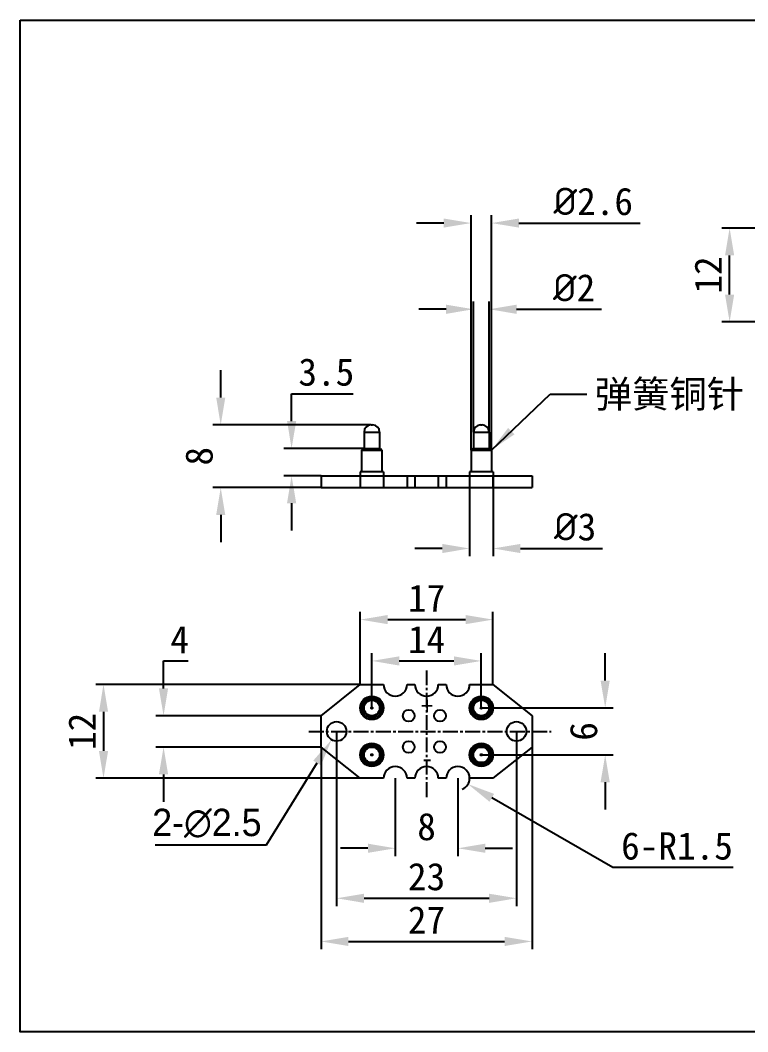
# Model space of a CAD drawing. Header units: millimetres. Extents: x 36228 to 42717, y -33589 to -28162.
# Drawn here: x 42522.3 to 42615.4, y -33589.3 to -33460 of the extents above; entities that cross this region are included whole.
import ezdxf

# ---------------------------------------------------------------- set-up
doc = ezdxf.new("R2010")
doc.units = ezdxf.units.MM
doc.linetypes.add('CENTER2', pattern=[28.575, 19.05, -3.175, 3.175, -3.175])
doc.layers.add('PART', color=1, linetype='Continuous')
doc.layers.add('中心线', color=1, linetype='CENTER2')
doc.styles.get("Standard").update_dxf_attribs({"font": 'txt.shx'})
doc.styles.add('宋体', font='')
doc.styles.get('宋体').set_extended_font_data('SimSun')
doc.dimstyles.new('1x', dxfattribs={"dimtxt": 3.5, "dimasz": 3.5, "dimexe": 1, "dimexo": 0, "dimgap": 1, "dimtad": 1, "dimtoh": 1, "dimdec": 1, "dimrnd": 0.05, "dimdsep": 46, "dimtxsty": '宋体', "dimcen": 0, "dimclrd": 5, "dimclre": 5, "dimadec": 1, "dimazin": 2, "dimtfac": 1, "dimtdec": 1, "dimtofl": 0, "dimtmove": 0, "dimatfit": 3, "dimfxl": 0, "dimtzin": 0, "dimarcsym": 0})

# ---------------------------------------------------------------- blocks, each defined once
blk = doc.blocks.new('*D699')
at = {"layer": 'Defpoints', "color": 0, "transparency": 16777216}
for p in [(42565.82, -33544.92), (42532.98, -33556.92), (42565.82, -33556.92)]:
    blk.add_point(p, dxfattribs=at)
at = {"layer": 'PART', "color": 5, "lineweight": -2, "transparency": 16777216}
for p, q in [((42565.82, -33544.92), (42531.98, -33544.92)), ((42532.98, -33548.42), (42532.98, -33553.42)), ((42565.82, -33556.92), (42531.98, -33556.92))]:
    blk.add_line(p, q, dxfattribs=at)
at = {"layer": 'PART', "color": 5, "transparency": 16777216}
for points in [[(42532.4, -33548.42), (42533.57, -33548.42), (42532.98, -33544.92)], [(42532.4, -33553.42), (42533.57, -33553.42), (42532.98, -33556.92)]]:
    blk.add_solid(points, dxfattribs=at)
at = {"layer": 'PART', "color": 0, "transparency": 16777216, "insert": (42530.23, -33550.92), "char_height": 3.5, "attachment_point": 5, "rotation": 90, "style": '宋体'}
blk.add_mtext('12', dxfattribs=at)
blk = doc.blocks.new('*D700')
at = {"layer": 'Defpoints', "color": 0, "transparency": 16777216}
for p in [(42560.8, -33552.92), (42587.77, -33552.92), (42587.77, -33577.78)]:
    blk.add_point(p, dxfattribs=at)
at = {"layer": 'PART', "color": 5, "lineweight": -2, "transparency": 16777216}
for p, q in [((42560.8, -33552.92), (42560.8, -33578.78)), ((42587.77, -33552.92), (42587.77, -33578.78)), ((42564.3, -33577.78), (42584.27, -33577.78))]:
    blk.add_line(p, q, dxfattribs=at)
at = {"layer": 'PART', "color": 5, "transparency": 16777216}
for points in [[(42564.3, -33577.2), (42564.3, -33578.37), (42560.8, -33577.78)], [(42584.27, -33577.2), (42584.27, -33578.37), (42587.77, -33577.78)]]:
    blk.add_solid(points, dxfattribs=at)
at = {"layer": 'PART', "color": 0, "transparency": 16777216, "insert": (42574.28, -33575.03), "char_height": 3.5, "attachment_point": 5, "style": '宋体'}
blk.add_mtext('27', dxfattribs=at)
blk = doc.blocks.new('*D701')
at = {"layer": 'Defpoints', "color": 0, "transparency": 16777216}
for p in [(42562.79, -33550.92), (42585.79, -33550.92), (42585.79, -33572.26)]:
    blk.add_point(p, dxfattribs=at)
at = {"layer": 'PART', "color": 5, "lineweight": -2, "transparency": 16777216}
for p, q in [((42562.79, -33550.92), (42562.79, -33573.26)), ((42585.79, -33550.92), (42585.79, -33573.26)), ((42566.29, -33572.26), (42582.29, -33572.26))]:
    blk.add_line(p, q, dxfattribs=at)
at = {"layer": 'PART', "color": 5, "transparency": 16777216}
for points in [[(42566.29, -33571.68), (42566.29, -33572.85), (42562.79, -33572.26)], [(42582.29, -33571.68), (42582.29, -33572.85), (42585.79, -33572.26)]]:
    blk.add_solid(points, dxfattribs=at)
at = {"layer": 'PART', "color": 0, "transparency": 16777216, "insert": (42574.29, -33569.51), "char_height": 3.5, "attachment_point": 5, "style": '宋体'}
blk.add_mtext('23', dxfattribs=at)
blk = doc.blocks.new('*D702')
at = {"layer": 'Defpoints', "color": 0, "transparency": 16777216}
for p in [(42581.29, -33547.92), (42581.29, -33553.92), (42597.13, -33553.92)]:
    blk.add_point(p, dxfattribs=at)
at = {"layer": 'PART', "color": 5, "lineweight": -2, "transparency": 16777216}
for p, q in [((42597.13, -33544.42), (42597.13, -33540.92)), ((42581.29, -33547.92), (42598.13, -33547.92)), ((42581.29, -33553.92), (42598.13, -33553.92)), ((42597.13, -33557.42), (42597.13, -33560.92))]:
    blk.add_line(p, q, dxfattribs=at)
at = {"layer": 'PART', "color": 5, "transparency": 16777216}
for points in [[(42596.54, -33544.42), (42597.71, -33544.42), (42597.13, -33547.92)], [(42596.54, -33557.42), (42597.71, -33557.42), (42597.13, -33553.92)]]:
    blk.add_solid(points, dxfattribs=at)
at = {"layer": 'PART', "color": 0, "transparency": 16777216, "insert": (42594.38, -33550.92), "char_height": 3.5, "attachment_point": 5, "rotation": 90, "style": '宋体'}
blk.add_mtext('6', dxfattribs=at)
blk = doc.blocks.new('*D703')
at = {"layer": 'Defpoints', "color": 0, "transparency": 16777216}
for p in [(42581.29, -33541.91), (42567.29, -33547.92), (42581.29, -33547.92)]:
    blk.add_point(p, dxfattribs=at)
at = {"layer": 'PART', "color": 5, "lineweight": -2, "transparency": 16777216}
for p, q in [((42567.29, -33547.92), (42567.29, -33540.91)), ((42581.29, -33547.92), (42581.29, -33540.91)), ((42570.79, -33541.91), (42577.79, -33541.91))]:
    blk.add_line(p, q, dxfattribs=at)
at = {"layer": 'PART', "color": 5, "transparency": 16777216}
for points in [[(42570.79, -33541.33), (42570.79, -33542.5), (42567.29, -33541.91)], [(42577.79, -33541.33), (42577.79, -33542.5), (42581.29, -33541.91)]]:
    blk.add_solid(points, dxfattribs=at)
at = {"layer": 'PART', "color": 0, "transparency": 16777216, "insert": (42574.29, -33539.16), "char_height": 3.5, "attachment_point": 5, "style": '宋体'}
blk.add_mtext('14', dxfattribs=at)
blk = doc.blocks.new('*D704')
at = {"layer": 'Defpoints', "color": 0, "transparency": 16777216}
for p in [(42547.97, -33511.74), (42567.19, -33511.74), (42560.8, -33519.74)]:
    blk.add_point(p, dxfattribs=at)
at = {"layer": 'PART', "color": 5, "lineweight": -2, "transparency": 16777216}
for p, q in [((42547.97, -33508.24), (42547.97, -33504.74)), ((42567.19, -33511.74), (42546.97, -33511.74)), ((42560.8, -33519.74), (42546.97, -33519.74)), ((42547.97, -33523.24), (42547.97, -33526.74))]:
    blk.add_line(p, q, dxfattribs=at)
at = {"layer": 'PART', "color": 5, "transparency": 16777216}
for points in [[(42547.39, -33508.24), (42548.55, -33508.24), (42547.97, -33511.74)], [(42547.39, -33523.24), (42548.55, -33523.24), (42547.97, -33519.74)]]:
    blk.add_solid(points, dxfattribs=at)
at = {"layer": 'PART', "color": 0, "transparency": 16777216, "insert": (42545.22, -33515.74), "char_height": 3.5, "attachment_point": 5, "rotation": 90, "style": '宋体'}
blk.add_mtext('8', dxfattribs=at)
blk = doc.blocks.new('*D705')
at = {"layer": 'Defpoints', "color": 0, "transparency": 16777216}
for p in [(42579.79, -33517.74), (42582.79, -33517.74), (42582.79, -33527.53)]:
    blk.add_point(p, dxfattribs=at)
at = {"layer": 'PART', "color": 5, "lineweight": -2, "transparency": 16777216}
for p, q in [((42579.79, -33517.74), (42579.79, -33528.53)), ((42582.79, -33517.74), (42582.79, -33528.53)), ((42576.29, -33527.53), (42572.79, -33527.53)), ((42586.29, -33527.53), (42596.77, -33527.53))]:
    blk.add_line(p, q, dxfattribs=at)
at = {"layer": 'PART', "color": 5, "transparency": 16777216}
for points in [[(42576.29, -33526.95), (42576.29, -33528.12), (42579.79, -33527.53)], [(42586.29, -33526.95), (42586.29, -33528.12), (42582.79, -33527.53)]]:
    blk.add_solid(points, dxfattribs=at)
at = {"layer": 'PART', "color": 0, "transparency": 16777216, "insert": (42593.28, -33524.78), "char_height": 3.5, "attachment_point": 5, "style": '宋体'}
blk.add_mtext('{\\fISOCPEUR|b0|i0|c0|p34;%%C}3', dxfattribs=at)
blk = doc.blocks.new('*D706')
at = {"layer": 'Defpoints', "color": 0, "transparency": 16777216}
for p in [(42557.03, -33514.74), (42566.19, -33514.74), (42560.8, -33518.24)]:
    blk.add_point(p, dxfattribs=at)
at = {"layer": 'PART', "color": 5, "lineweight": -2, "transparency": 16777216}
for p, q in [((42557.03, -33511.24), (42557.03, -33507.74)), ((42557.03, -33507.74), (42564.9, -33507.74)), ((42566.19, -33514.74), (42556.03, -33514.74)), ((42560.8, -33518.24), (42556.03, -33518.24)), ((42557.03, -33521.74), (42557.03, -33525.24))]:
    blk.add_line(p, q, dxfattribs=at)
at = {"layer": 'PART', "color": 5, "transparency": 16777216}
for points in [[(42556.45, -33511.24), (42557.62, -33511.24), (42557.03, -33514.74)], [(42556.45, -33521.74), (42557.62, -33521.74), (42557.03, -33518.24)]]:
    blk.add_solid(points, dxfattribs=at)
at = {"layer": 'PART', "color": 0, "transparency": 16777216, "insert": (42561.47, -33504.99), "char_height": 3.5, "attachment_point": 5, "style": '宋体'}
blk.add_mtext('3.5', dxfattribs=at)
blk = doc.blocks.new('*D707')
at = {"layer": 'Defpoints', "color": 0, "transparency": 16777216}
for p in [(42582.59, -33485.92), (42579.99, -33514.94), (42582.59, -33514.94)]:
    blk.add_point(p, dxfattribs=at)
at = {"layer": 'PART', "color": 5, "lineweight": -2, "transparency": 16777216}
for p, q in [((42576.49, -33485.92), (42572.99, -33485.92)), ((42579.99, -33514.94), (42579.99, -33484.92)), ((42582.59, -33514.94), (42582.59, -33484.92)), ((42586.09, -33485.92), (42601.61, -33485.92))]:
    blk.add_line(p, q, dxfattribs=at)
at = {"layer": 'PART', "color": 5, "transparency": 16777216}
for points in [[(42576.49, -33485.34), (42576.49, -33486.5), (42579.99, -33485.92)], [(42586.09, -33485.34), (42586.09, -33486.5), (42582.59, -33485.92)]]:
    blk.add_solid(points, dxfattribs=at)
at = {"layer": 'PART', "color": 0, "transparency": 16777216, "insert": (42595.6, -33483.17), "char_height": 3.5, "attachment_point": 5, "style": '宋体'}
blk.add_mtext('{\\fISOCPEUR|b0|i0|c0|p34;%%C}2.6', dxfattribs=at)
blk = doc.blocks.new('*D708')
at = {"layer": 'Defpoints', "color": 0, "transparency": 16777216}
for p in [(42582.29, -33496.94), (42580.29, -33512.64), (42582.29, -33512.64)]:
    blk.add_point(p, dxfattribs=at)
at = {"layer": 'PART', "color": 5, "lineweight": -2, "transparency": 16777216}
for p, q in [((42580.29, -33512.64), (42580.29, -33495.94)), ((42582.29, -33512.64), (42582.29, -33495.94)), ((42576.79, -33496.94), (42573.29, -33496.94)), ((42585.79, -33496.94), (42596.64, -33496.94))]:
    blk.add_line(p, q, dxfattribs=at)
at = {"layer": 'PART', "color": 5, "transparency": 16777216}
for points in [[(42576.79, -33496.36), (42576.79, -33497.53), (42580.29, -33496.94)], [(42585.79, -33496.36), (42585.79, -33497.53), (42582.29, -33496.94)]]:
    blk.add_solid(points, dxfattribs=at)
at = {"layer": 'PART', "color": 0, "transparency": 16777216, "insert": (42593.15, -33494.19), "char_height": 3.5, "attachment_point": 5, "style": '宋体'}
blk.add_mtext('{\\fISOCPEUR|b0|i0|c0|p34;%%C}2', dxfattribs=at)
blk = doc.blocks.new('*D710')
at = {"layer": 'Defpoints', "color": 0, "transparency": 16777216}
for p in [(42540.66, -33548.92), (42560.8, -33548.92), (42560.8, -33552.92)]:
    blk.add_point(p, dxfattribs=at)
at = {"layer": 'PART', "color": 5, "lineweight": -2, "transparency": 16777216}
for p, q in [((42540.66, -33545.42), (42540.66, -33541.92)), ((42540.66, -33541.92), (42543.79, -33541.92)), ((42560.8, -33548.92), (42539.66, -33548.92)), ((42560.8, -33552.92), (42539.66, -33552.92)), ((42540.66, -33556.42), (42540.66, -33559.92))]:
    blk.add_line(p, q, dxfattribs=at)
at = {"layer": 'PART', "color": 5, "transparency": 16777216}
for points in [[(42540.07, -33545.42), (42541.24, -33545.42), (42540.66, -33548.92)], [(42540.07, -33556.42), (42541.24, -33556.42), (42540.66, -33552.92)]]:
    blk.add_solid(points, dxfattribs=at)
at = {"layer": 'PART', "color": 0, "transparency": 16777216, "insert": (42542.72, -33539.17), "char_height": 3.5, "attachment_point": 5, "style": '宋体'}
blk.add_mtext('4', dxfattribs=at)
blk = doc.blocks.new('*D711')
at = {"layer": 'Defpoints', "color": 0, "transparency": 16777216}
for p in [(42582.77, -33536.63), (42565.82, -33544.92), (42582.77, -33544.92)]:
    blk.add_point(p, dxfattribs=at)
at = {"layer": 'PART', "color": 5, "lineweight": -2, "transparency": 16777216}
for p, q in [((42565.82, -33544.92), (42565.82, -33535.63)), ((42582.77, -33544.92), (42582.77, -33535.63)), ((42569.32, -33536.63), (42579.27, -33536.63))]:
    blk.add_line(p, q, dxfattribs=at)
at = {"layer": 'PART', "color": 5, "transparency": 16777216}
for points in [[(42569.32, -33536.04), (42569.32, -33537.21), (42565.82, -33536.63)], [(42579.27, -33536.04), (42579.27, -33537.21), (42582.77, -33536.63)]]:
    blk.add_solid(points, dxfattribs=at)
at = {"layer": 'PART', "color": 0, "transparency": 16777216, "insert": (42574.29, -33533.88), "char_height": 3.5, "attachment_point": 5, "style": '宋体'}
blk.add_mtext('17', dxfattribs=at)
blk = doc.blocks.new('*D712')
at = {"layer": 'Defpoints', "color": 0, "transparency": 16777216}
for p in [(42563.45, -33549.86), (42562.14, -33551.99)]:
    blk.add_point(p, dxfattribs=at)
at = {"layer": 'PART', "color": 5, "lineweight": -2, "transparency": 16777216}
for p, q in [((42553.83, -33565.43), (42560.3, -33554.96)), ((42539.58, -33565.43), (42553.83, -33565.43))]:
    blk.add_line(p, q, dxfattribs=at)
at = {"layer": 'PART', "color": 5, "transparency": 16777216}
blk.add_solid([(42559.8, -33554.66), (42560.79, -33555.27), (42562.14, -33551.99)], dxfattribs=at)
at = {"layer": 'PART', "color": 0, "transparency": 16777216, "insert": (42546.2, -33562.68), "char_height": 3.5, "attachment_point": 5, "style": '宋体'}
blk.add_mtext('{\\fMS PGothic|b0|i0|c134|p34;2-\\fMS PGothic|b0|i0|c128|p34;∅2.5}', dxfattribs=at)
blk = doc.blocks.new('*D714')
at = {"layer": 'Defpoints', "color": 0, "transparency": 16777216}
for p in [(42613.04, -33486.56), (42629.98, -33486.56), (42629.48, -33498.56)]:
    blk.add_point(p, dxfattribs=at)
at = {"layer": 'PART', "color": 5, "lineweight": -2, "transparency": 16777216}
for p, q in [((42629.98, -33486.56), (42612.04, -33486.56)), ((42613.04, -33495.06), (42613.04, -33490.06)), ((42629.48, -33498.56), (42612.04, -33498.56))]:
    blk.add_line(p, q, dxfattribs=at)
at = {"layer": 'PART', "color": 5, "transparency": 16777216}
for points in [[(42612.45, -33490.06), (42613.62, -33490.06), (42613.04, -33486.56)], [(42612.45, -33495.06), (42613.62, -33495.06), (42613.04, -33498.56)]]:
    blk.add_solid(points, dxfattribs=at)
at = {"layer": 'PART', "color": 0, "transparency": 16777216, "insert": (42610.29, -33492.56), "char_height": 3.5, "attachment_point": 5, "rotation": 90, "style": '宋体'}
blk.add_mtext('12', dxfattribs=at)
blk = doc.blocks.new('*D717')
at = {"layer": 'Defpoints', "color": 0, "transparency": 16777216}
for p in [(42570.29, -33556.92), (42578.29, -33556.92), (42578.29, -33565.87)]:
    blk.add_point(p, dxfattribs=at)
at = {"layer": 'PART', "color": 5, "lineweight": -2, "transparency": 16777216}
for p, q in [((42570.29, -33556.92), (42570.29, -33566.87)), ((42578.29, -33556.92), (42578.29, -33566.87)), ((42566.79, -33565.87), (42563.29, -33565.87)), ((42581.79, -33565.87), (42585.29, -33565.87))]:
    blk.add_line(p, q, dxfattribs=at)
at = {"layer": 'PART', "color": 5, "transparency": 16777216}
for points in [[(42566.79, -33565.28), (42566.79, -33566.45), (42570.29, -33565.87)], [(42581.79, -33565.28), (42581.79, -33566.45), (42578.29, -33565.87)]]:
    blk.add_solid(points, dxfattribs=at)
at = {"layer": 'PART', "color": 0, "transparency": 16777216, "insert": (42574.29, -33563.12), "char_height": 3.5, "attachment_point": 5, "style": '宋体'}
blk.add_mtext('8', dxfattribs=at)
blk = doc.blocks.new('*D718')
at = {"layer": 'Defpoints', "color": 0, "transparency": 16777216}
for p in [(42578.29, -33556.92), (42579.59, -33557.67)]:
    blk.add_point(p, dxfattribs=at)
at = {"layer": 'PART', "color": 5, "lineweight": -2, "transparency": 16777216}
for p, q in [((42598.11, -33568.34), (42582.63, -33559.42)), ((42613.5, -33568.34), (42598.11, -33568.34))]:
    blk.add_line(p, q, dxfattribs=at)
blk.add_arc((42578.29, -33556.92), 1.5, 291.862, 0, dxfattribs=at)
at = {"layer": 'PART', "color": 5, "transparency": 16777216}
blk.add_solid([(42582.92, -33558.91), (42582.34, -33559.92), (42579.59, -33557.67)], dxfattribs=at)
at = {"layer": 'PART', "color": 0, "transparency": 16777216, "insert": (42606.31, -33565.59), "char_height": 3.5, "attachment_point": 5, "style": '宋体'}
blk.add_mtext('6-R1.5', dxfattribs=at)

msp = doc.modelspace()

# ---------------------------------------------------------------- linework, layer by layer
at = {"color": 7, "linetype": 'Continuous'}
for p, q in [((42567.19, -33511.74), (42567.39, -33511.74)), ((42581.19, -33511.74), (42581.39, -33511.74)), ((42566.29, -33512.64), (42566.29, -33514.74)), ((42566.29, -33512.64), (42568.29, -33512.64)), ((42568.29, -33512.64), (42568.29, -33514.74)), ((42580.29, -33512.64), (42582.29, -33512.64)), ((42580.29, -33512.64), (42580.29, -33514.74)), ((42582.29, -33512.64), (42582.29, -33514.74)), ((42566.19, -33514.74), (42565.99, -33514.94)), ((42565.99, -33514.94), (42565.99, -33517.74)), ((42565.99, -33514.94), (42568.59, -33514.94)), ((42566.19, -33514.74), (42568.39, -33514.74)), ((42568.39, -33514.74), (42568.59, -33514.94)), ((42568.59, -33514.94), (42568.59, -33517.74)), ((42580.19, -33514.74), (42579.99, -33514.94)), ((42579.99, -33514.94), (42582.59, -33514.94)), ((42579.99, -33514.94), (42579.99, -33517.74)), ((42580.19, -33514.74), (42582.39, -33514.74)), ((42582.39, -33514.74), (42582.59, -33514.94)), ((42582.59, -33514.94), (42582.59, -33517.74)), ((42560.8, -33518.24), (42560.8, -33519.74)), ((42560.8, -33518.24), (42587.77, -33518.24)), ((42565.79, -33517.74), (42565.79, -33518.24)), ((42568.79, -33517.74), (42565.79, -33517.74)), ((42565.82, -33518.24), (42565.82, -33519.74)), ((42568.79, -33517.74), (42568.79, -33519.74)), ((42571.79, -33518.24), (42571.79, -33519.74)), ((42572.79, -33518.24), (42572.79, -33519.74)), ((42575.79, -33518.24), (42575.79, -33519.74)), ((42576.79, -33518.24), (42576.79, -33519.74)), ((42582.79, -33517.74), (42579.79, -33517.74)), ((42579.79, -33517.74), (42579.79, -33519.74)), ((42582.77, -33518.24), (42582.77, -33519.74)), ((42582.79, -33517.74), (42582.79, -33518.24)), ((42587.77, -33518.24), (42587.77, -33519.74)), ((42560.8, -33519.74), (42587.77, -33519.74)), ((42560.8, -33548.92), (42565.82, -33544.92)), ((42565.82, -33544.92), (42568.79, -33544.92)), ((42571.79, -33544.92), (42572.79, -33544.92)), ((42575.79, -33544.92), (42576.79, -33544.92)), ((42579.79, -33544.92), (42582.77, -33544.92)), ((42582.77, -33544.92), (42587.77, -33548.92)), ((42560.8, -33552.92), (42560.8, -33548.92)), ((42587.77, -33548.92), (42587.77, -33552.92)), ((42565.82, -33556.92), (42560.8, -33552.92)), ((42587.77, -33552.92), (42582.77, -33556.92)), ((42568.79, -33556.92), (42565.82, -33556.92)), ((42572.79, -33556.92), (42571.79, -33556.92)), ((42576.79, -33556.92), (42575.79, -33556.92)), ((42582.77, -33556.92), (42579.79, -33556.92))]:
    msp.add_line(p, q, dxfattribs=at)
for centre, radius in [((42567.29, -33547.92), 1.5), ((42567.29, -33547.92), 1.3), ((42567.29, -33547.92), 1.1), ((42581.29, -33547.92), 1.5), ((42581.29, -33547.92), 1.3), ((42581.29, -33547.92), 1.1), ((42567.29, -33547.92), 1), ((42567.29, -33547.92), 0.1), ((42581.29, -33547.92), 1), ((42581.29, -33547.92), 0.1), ((42572.01, -33548.92), 0.75), ((42576.01, -33548.92), 0.75), ((42567.29, -33553.92), 1.5), ((42567.29, -33553.92), 1.3), ((42567.29, -33553.92), 1.1), ((42567.29, -33553.92), 1), ((42572.01, -33552.92), 0.75), ((42576.01, -33552.92), 0.75), ((42581.29, -33553.92), 1.5), ((42581.29, -33553.92), 1.3), ((42581.29, -33553.92), 1.1), ((42581.29, -33553.92), 1), ((42567.29, -33553.92), 0.1), ((42581.29, -33553.92), 0.1)]:
    msp.add_circle(centre, radius, dxfattribs=at)
for centre, radius, start, end in [((42567.19, -33512.64), 0.9, 90, 180), ((42567.39, -33512.64), 0.9, 0, 90), ((42581.19, -33512.64), 0.9, 90, 180), ((42581.39, -33512.64), 0.9, 0, 90), ((42570.29, -33544.92), 1.5, 180, 0), ((42574.29, -33544.92), 1.5, 180, 0), ((42578.29, -33544.92), 1.5, 180, 0), ((42570.29, -33556.92), 1.5, 0, 180), ((42574.29, -33556.92), 1.5, 0, 180), ((42578.29, -33556.92), 1.5, 0, 180)]:
    msp.add_arc(centre, radius, start, end, dxfattribs=at)
at = {"layer": 'PART', "color": 0}
msp.add_lwpolyline([(42522.33, -33459.98), (42716.71, -33459.98), (42716.71, -33589.33), (42522.33, -33589.33)], close=True, dxfattribs=at)
for centre in [(42562.79, -33550.92), (42585.79, -33550.92)]:
    msp.add_circle(centre, 1.25, dxfattribs=at)
at = {"layer": '中心线', "color": 1, "ltscale": 0.1}
for p, q in [((42574.29, -33543.12), (42574.29, -33559.45)), ((42559.23, -33550.92), (42590.24, -33550.92))]:
    msp.add_line(p, q, dxfattribs=at)

# ---------------------------------------------------------------- texts
at = {"linetype": 'Continuous', "char_height": 2.25, "width": 41.8657, "attachment_point": 1}
for s, insert in [('{\\fSimHei|b0|i0|c134|p49;+}', (42573.59, -33546.54)), ('{\\fSimHei|b0|i0|c0|p49;-}', (42573.59, -33553.24))]:
    msp.add_mtext(s, dxfattribs=dict(at, insert=insert))
at = {"layer": 'PART', "color": 0, "insert": (42595.79, -33506.04), "char_height": 3.5, "width": 36.4887, "attachment_point": 1, "style": '宋体'}
msp.add_mtext('弹簧铜针', dxfattribs=at)

# ---------------------------------------------------------------- dimensions: what is measured, and where the dimension line sits
at = {"layer": 'PART', "color": 0}
for base, p1, p2, picture, middle in [((42582.59, -33485.92), (42579.99, -33514.94), (42582.59, -33514.94), '*D707', (42595.6, -33485.92)), ((42582.29, -33496.94), (42580.29, -33512.64), (42582.29, -33512.64), '*D708', (42593.15, -33496.94))]:
    dim = msp.add_linear_dim(base=base, p1=p1, p2=p2, text='{\\fISOCPEUR|b0|i0|c0|p34;%%C}<>', dimstyle='1x', dxfattribs=at)
    dim.commit()
    dim.dimension.update_dxf_attribs({"geometry": picture, "text_midpoint": middle, "dimtype": 160})
for base, p1, p2, picture, middle in [((42613.04, -33486.56), (42629.48, -33498.56), (42629.98, -33486.56), '*D714', (42610.29, -33492.56)), ((42557.03, -33514.74), (42560.8, -33518.24), (42566.19, -33514.74), '*D706', (42561.47, -33504.99)), ((42547.97, -33511.74), (42560.8, -33519.74), (42567.19, -33511.74), '*D704', (42545.22, -33515.74)), ((42540.66, -33548.92), (42560.8, -33552.92), (42560.8, -33548.92), '*D710', (42542.72, -33539.17)), ((42597.13, -33553.92), (42581.29, -33547.92), (42581.29, -33553.92), '*D702', (42594.38, -33550.92)), ((42532.98, -33556.92), (42565.82, -33544.92), (42565.82, -33556.92), '*D699', (42530.23, -33550.92))]:
    dim = msp.add_linear_dim(base=base, p1=p1, p2=p2, angle=90, dimstyle='1x', dxfattribs=at)
    dim.commit()
    dim.dimension.update_dxf_attribs({"geometry": picture, "text_midpoint": middle})
dim = msp.add_linear_dim(base=(42582.79, -33527.53), p1=(42579.79, -33517.74), p2=(42582.79, -33517.74), text='{\\fISOCPEUR|b0|i0|c0|p34;%%C}<>', dimstyle='1x', dxfattribs=at)
dim.commit()
dim.dimension.update_dxf_attribs({"geometry": '*D705', "text_midpoint": (42593.28, -33524.78)})
for base, p1, p2, picture, middle in [((42582.7651, -33536.6279), (42565.822, -33544.922), (42582.7651, -33544.922), '*D711', (42574.2936, -33533.8779)), ((42581.29, -33541.91), (42567.29, -33547.92), (42581.29, -33547.92), '*D703', (42574.29, -33539.16)), ((42585.79, -33572.26), (42562.79, -33550.92), (42585.79, -33550.92), '*D701', (42574.29, -33569.51)), ((42587.77, -33577.78), (42560.8, -33552.92), (42587.77, -33552.92), '*D700', (42574.28, -33575.03)), ((42578.29, -33565.87), (42570.29, -33556.92), (42578.29, -33556.92), '*D717', (42574.29, -33563.12))]:
    dim = msp.add_linear_dim(base=base, p1=p1, p2=p2, dimstyle='1x', dxfattribs=at)
    dim.commit()
    dim.dimension.update_dxf_attribs({"geometry": picture, "text_midpoint": middle})
dim = msp.add_diameter_dim_2p(p1=(42563.45, -33549.86), p2=(42562.14, -33551.99), text='{\\fMS PGothic|b0|i0|c134|p34;2-\\fMS PGothic|b0|i0|c128|p34;<>}', dimstyle='1x', dxfattribs=at)
dim.commit()
dim.dimension.update_dxf_attribs({"geometry": '*D712', "text_midpoint": (42546.2, -33565.43), "dimtype": 163})
dim = msp.add_radius_dim(center=(42578.29, -33556.92), mpoint=(42579.59, -33557.67), text='6-<>', dimstyle='1x', dxfattribs=at)
dim.commit()
dim.dimension.update_dxf_attribs({"geometry": '*D718', "text_midpoint": (42606.31, -33568.34), "dimtype": 164})

# ---------------------------------------------------------------- leaders
at = {"layer": 'PART', "color": 0, "annotation_type": 0, "has_hookline": 1, "hookline_direction": 0, "text_width": 19.43}
msp.add_leader([(42582.59, -33514.94), (42590.08, -33507.79), (42594.79, -33507.79)], dimstyle='1x', override={"dimgap": 1, "dimtad": 0}, dxfattribs=at)

doc.saveas('drawing.dxf')
